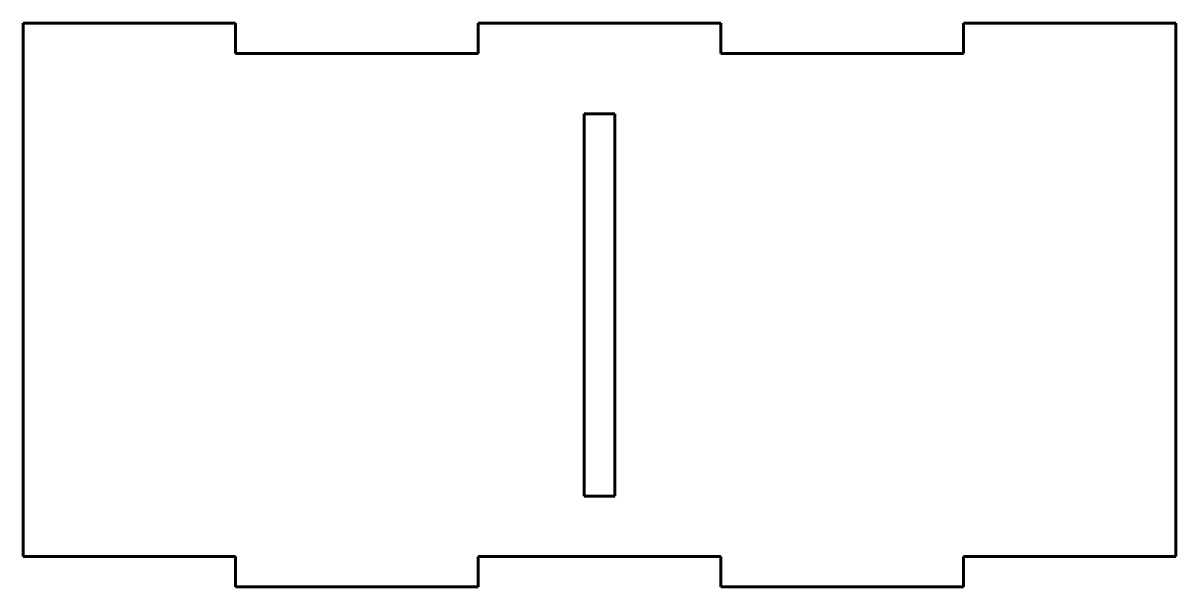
# Model space of a CAD drawing. Header units: millimetres. Extents: x 0 to 190, y -5 to 88.
import ezdxf

# ---------------------------------------------------------------- set-up
doc = ezdxf.new("R2010")
doc.units = ezdxf.units.MM
doc.linetypes.add('K5LT_BASIC', pattern=[0])

msp = doc.modelspace()

# ---------------------------------------------------------------- linework, layer by layer
at = {"color": 150, "linetype": 'K5LT_BASIC', "lineweight": 60, "true_color": 0x0080ff}
for p, q in [((0, 0), (0, 88)), ((0, 88), (35, 88)), ((35, 88), (35, 83)), ((75, 83), (75, 88)), ((75, 88), (115, 88)), ((115, 88), (115, 83)), ((155, 83), (155, 88)), ((155, 88), (190, 88)), ((190, 88), (190, 0)), ((35, 83), (75, 83)), ((115, 83), (155, 83)), ((92.5, 73), (92.5, 10)), ((92.5, 73), (97.5, 73)), ((97.5, 10), (97.5, 73)), ((92.5, 10), (97.5, 10)), ((0, 0), (35, 0)), ((35, 0), (35, -5)), ((75, -5), (75, 0)), ((115, 0), (75, 0)), ((115, 0), (115, -5)), ((155, -5), (155, 0)), ((155, 0), (190, 0)), ((35, -5), (75, -5)), ((115, -5), (155, -5))]:
    msp.add_line(p, q, dxfattribs=at)

doc.saveas('drawing.dxf')
